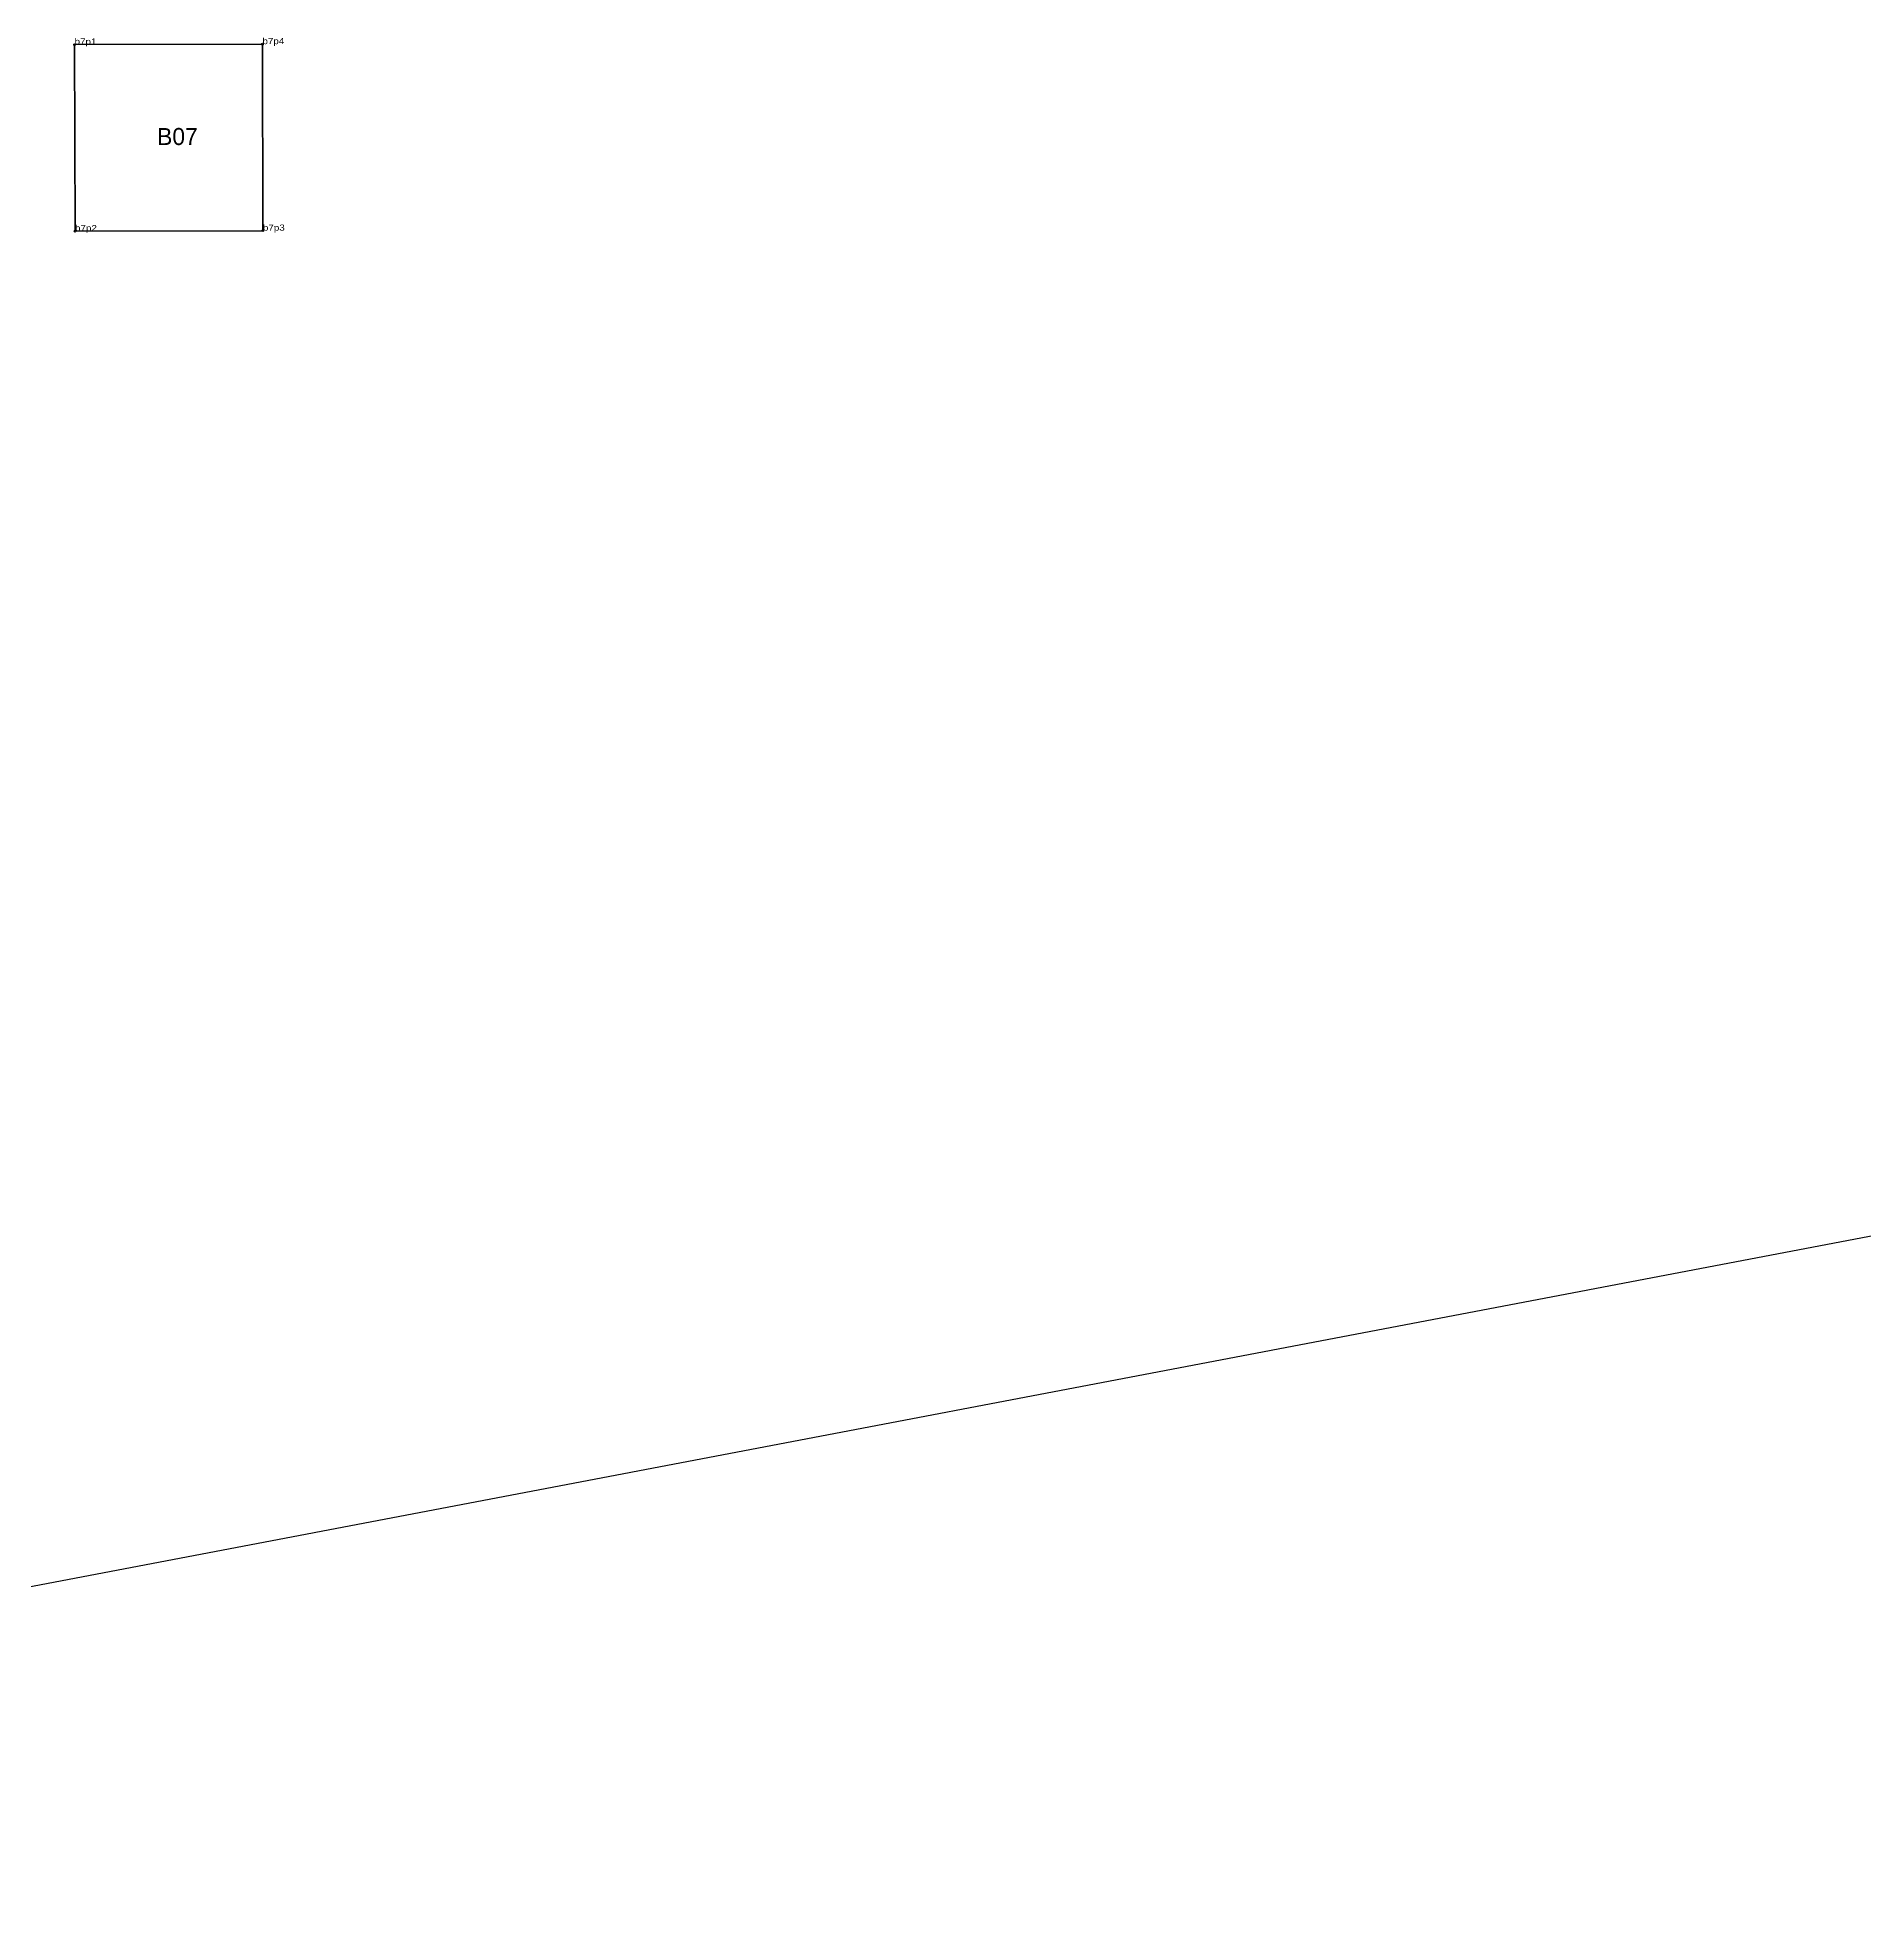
# Model space of a CAD drawing. Header units: metres. Extents: x 553000 to 555110, y 1846600 to 1849300.
# Drawn here: x 553519 to 554055, y 1846600 to 1847153 of the extents above; entities that cross this region are included whole.
import ezdxf
from ezdxf.enums import TextEntityAlignment as Align

# ---------------------------------------------------------------- set-up
doc = ezdxf.new("R2010")
doc.units = ezdxf.units.M
doc.header["$PDMODE"] = 32
doc.header["$PDSIZE"] = 0.5
doc.layers.add('10', color=7, linetype='Continuous', lineweight=13)
doc.layers.add('12', color=7, linetype='Continuous')
doc.layers.add('7', color=7, linetype='Continuous')

msp = doc.modelspace()

# ---------------------------------------------------------------- linework, layer by layer
at = {"layer": '10', "lineweight": 25}
msp.add_line((553000, 1846600), (555100, 1847000), dxfattribs=at)
at = {"layer": '10', "lineweight": 35}
msp.add_lwpolyline([(553530.11, 1847150.76), (553585.21, 1847150.89), (553585.35, 1847096.18), (553530.25, 1847096.04)], close=True, dxfattribs=at)
at = {"layer": '7'}
for p in [(553530.11, 1847150.75), (553585.21, 1847150.89), (553530.25, 1847096.04), (553585.35, 1847096.18)]:
    msp.add_point(p, dxfattribs=at)

# ---------------------------------------------------------------- texts
at = {"layer": '10'}
msp.add_text('B07', height=5, dxfattribs=at).set_placement((553560.29, 1847121.3), align=Align.CENTER)
at = {"layer": '12', "width": 1.2}
for s, p in [('b7p1', (553530.11, 1847150.76)), ('b7p4', (553585.21, 1847150.89)), ('b7p2', (553530.25, 1847096.04)), ('b7p3', (553585.35, 1847096.18))]:
    msp.add_text(s, height=1.8, dxfattribs=at).set_placement(p)

doc.saveas('drawing.dxf')
